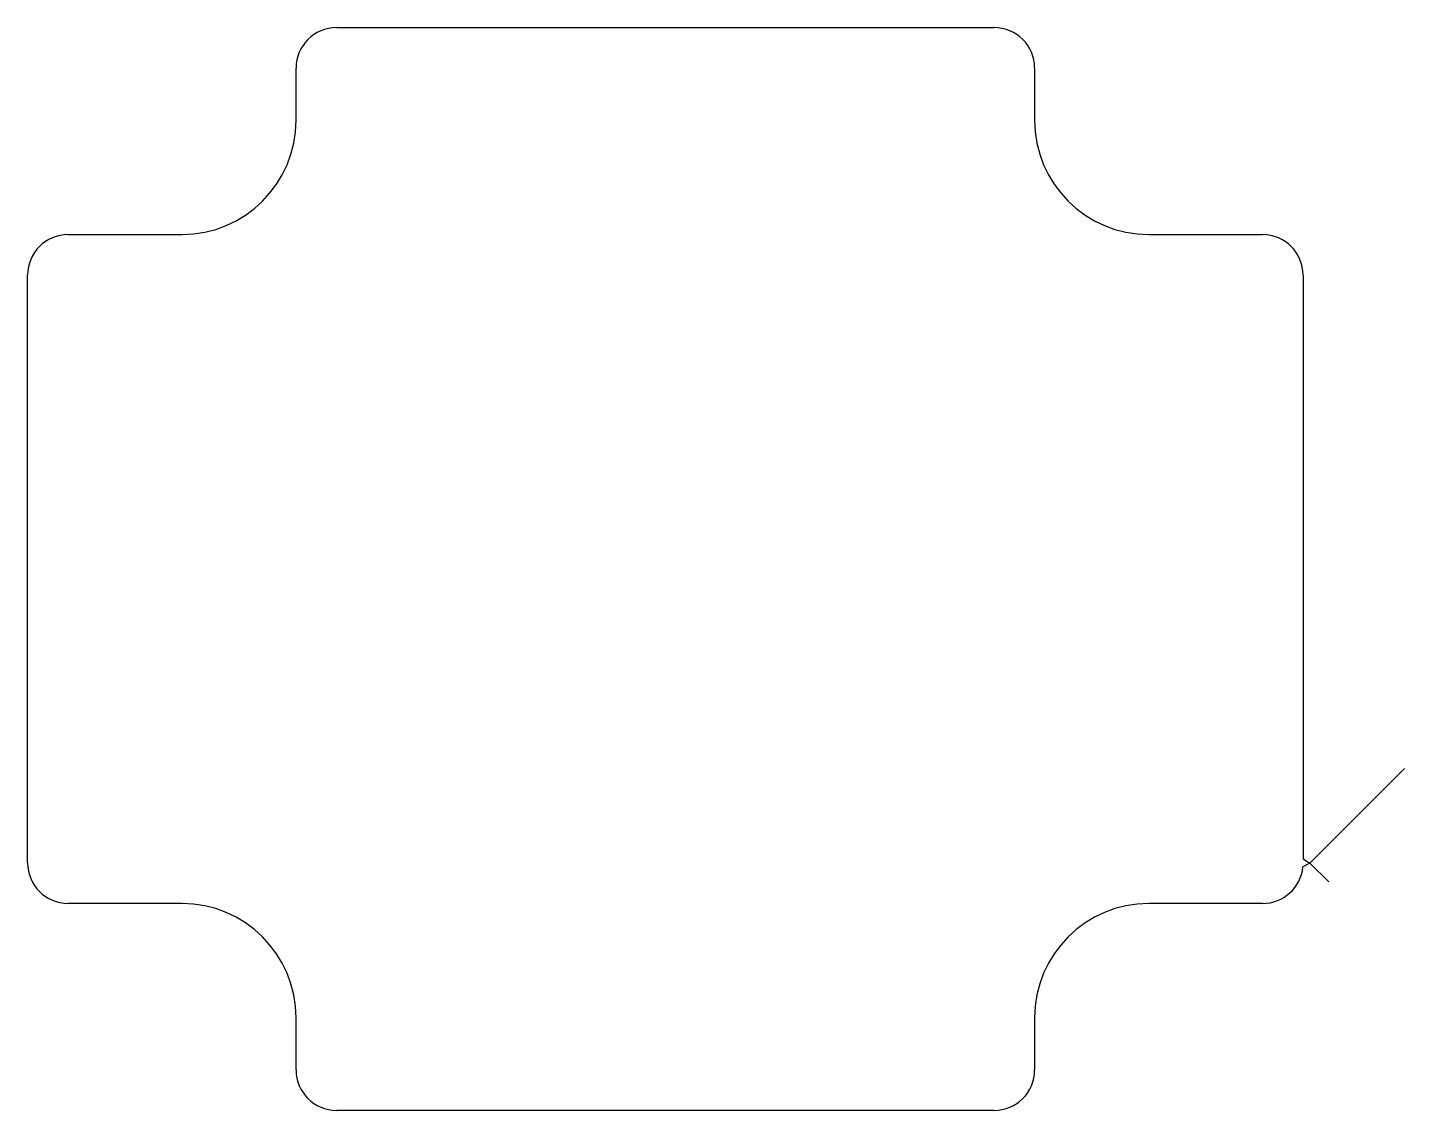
# Model space of a CAD drawing. Header units: metres. Extents: x 7 to 522, y 7 to 412.
import ezdxf

# ---------------------------------------------------------------- set-up
doc = ezdxf.new("R2010")
doc.units = ezdxf.units.M

msp = doc.modelspace()

# ---------------------------------------------------------------- linework, layer by layer
at = {"layer": 'TOOL_0'}
for p, q in [((122.326, 412.03), (368.326, 412.03)), ((107.126, 377.33), (107.126, 396.83)), ((383.526, 396.83), (383.526, 377.33)), ((21.826, 334.53), (64.326, 334.53)), ((426.326, 334.53), (468.826, 334.53)), ((6.626, 99.33), (6.626, 319.33)), ((484.026, 319.33), (484.026, 100.83)), ((521.943, 134.621), (486.588, 99.266)), ((486.588, 99.266), (483.952, 97.831)), ((484.026, 100.83), (486.588, 99.266)), ((486.588, 99.266), (493.659, 92.195)), ((64.326, 84.13), (21.826, 84.13)), ((468.826, 84.13), (426.326, 84.13)), ((107.126, 21.83), (107.126, 41.33)), ((383.526, 41.33), (383.526, 21.83)), ((368.326, 6.63), (122.326, 6.63))]:
    msp.add_line(p, q, dxfattribs=at)
for centre, radius, start, end in [((122.326, 396.83), 15.2, 90, 180), ((368.326, 396.83), 15.2, 0, 90), ((64.326, 377.33), 42.8, 270, 0), ((426.326, 377.33), 42.8, 180, 270), ((21.826, 319.33), 15.2, 90, 180), ((468.826, 319.33), 15.2, 0, 90), ((21.826, 99.33), 15.2, 180, 270), ((468.826, 99.33), 15.2, 270, 354.34042), ((64.326, 41.33), 42.8, 0, 90), ((426.326, 41.33), 42.8, 90, 180), ((122.326, 21.83), 15.2, 180, 270), ((368.326, 21.83), 15.2, 270, 0)]:
    msp.add_arc(centre, radius, start, end, dxfattribs=at)

doc.saveas('drawing.dxf')
